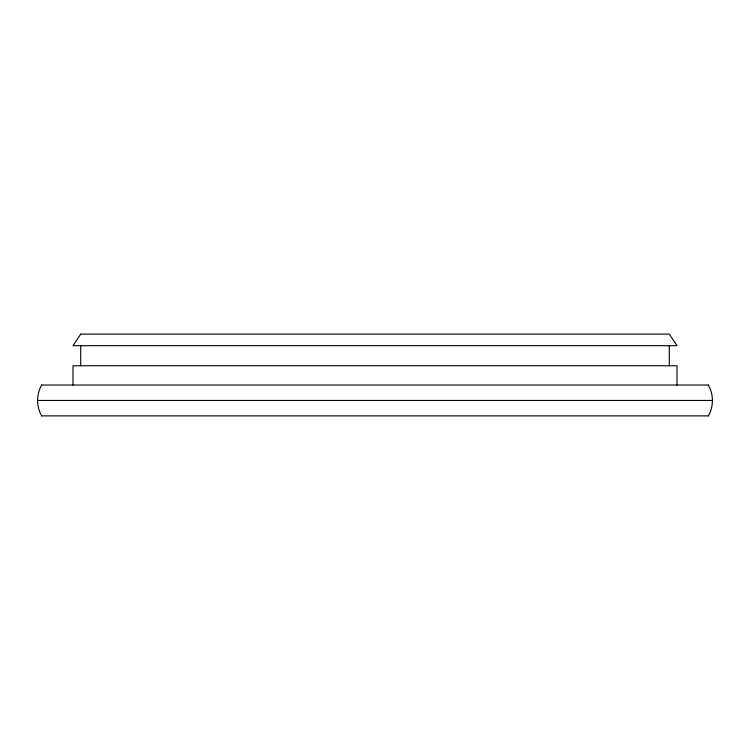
<?xml version="1.0" encoding="UTF-8"?>
<svg xmlns="http://www.w3.org/2000/svg" width="750" height="750" viewBox="0 0 750 750"><rect width="100%" height="100%" fill="white"/><g stroke="black" fill="none" stroke-linecap="round" stroke-linejoin="round"><path stroke-width="1.12" d="M41.691 385.031C36.234 394.322 36.234 406.594 41.691 415.884M708.309 415.884C713.766 406.594 713.766 394.322 708.309 385.031M41.634 385.031L708.366 385.031M37.5 400.453L712.5 400.453M41.634 415.884L708.366 415.884M677.016 385.031L677.016 365.747L72.984 365.747L72.984 385.031M669.3 345.684L669.3 365.747M80.7 345.684L80.7 365.747M80.7 334.116L72.984 345.684L677.016 345.684L669.3 334.116L80.7 334.116"/></g></svg>
